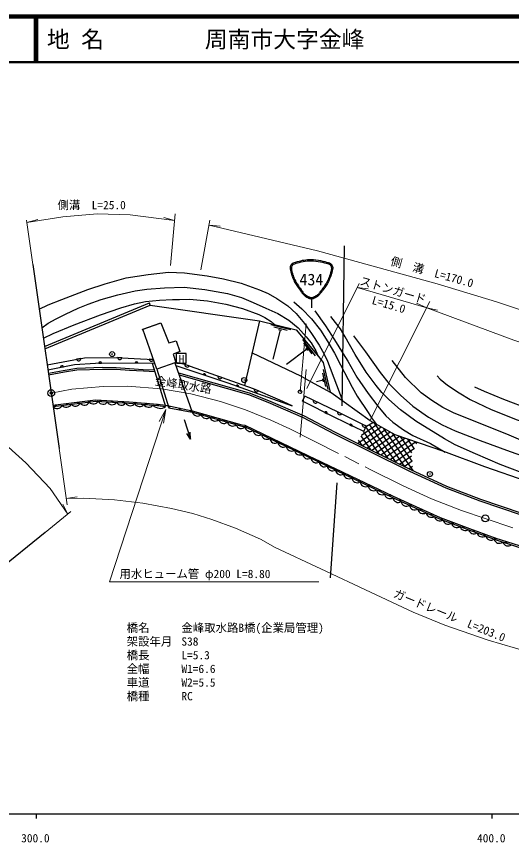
# Model space of a CAD drawing. Units: millimetres at full size, sheet at 1:1000; details may follow other scales. Extents: x 40000 to 680000, y 20000 to 380000.
# Drawn here: x 363711 to 472272, y 198715 to 380000 of the extents above; entities that cross this region are included whole.
import ezdxf
from ezdxf.enums import TextEntityAlignment as Align

# ---------------------------------------------------------------- set-up
doc = ezdxf.new("R2010")
doc.units = ezdxf.units.MM
doc.header["$LTSCALE"] = 1000
doc.header["$PDMODE"] = 32
doc.header["$PDSIZE"] = 500
doc.linetypes.add('CHAIN', pattern=[18.5, 12, -1.5, 3.5, -1.5])
for name, color, linetype, lineweight in [('M-BGD', 7, 'Continuous', 25), ('M-BGD-EXST', 7, 'Continuous', 25), ('M-BMK', 2, 'CHAIN', 13), ('M-BMK-OTRS', 5, 'Continuous', 25), ('M-BMK-ROW', 30, 'Continuous', 25), ('M-BMK-SRVR', 3, 'Continuous', 25), ('M-STR-HTXT', 7, 'Continuous', 13), ('M-STR-STRC', 7, 'Continuous', 25), ('M-TTL', 2, 'Continuous', 140), ('M-TTL-BAND', 7, 'Continuous', 25), ('M-TTL-LINE', 7, 'Continuous', 50)]:
    doc.layers.add(name, color=color, linetype=linetype, lineweight=lineweight)
for name, color, linetype in [('M-BMK-HTXT', 7, 'Continuous'), ('M-OTRS', 6, 'Continuous'), ('M-TTL-TXT', 7, 'Continuous')]:
    doc.layers.add(name, color=color, linetype=linetype)
doc.styles.add('ＭＳ ゴシック', font='')
doc.styles.get('ＭＳ ゴシック').set_extended_font_data('MS Gothic')

# ---------------------------------------------------------------- blocks, each defined once
blk = doc.blocks.new('open_arrow')
at = {"color": 0, "linetype": 'Continuous', "lineweight": -2}
blk.add_lwpolyline([(7.5, 1.25), (0, 0), (7.5, -1.25)], dxfattribs=at)

msp = doc.modelspace()

# ---------------------------------------------------------------- hatches: boundary and pattern name
at = {"layer": 'M-BGD'}
h = msp.add_hatch(dxfattribs=at)
h.set_pattern_fill('USER', color=256, style=0, pattern_type=2)
h.set_pattern_definition([(35, (-0, -0), (-573.5764, 819.152), []), (125, (-0, -0), (-819.152, -573.5764), [])])
h.paths.add_polyline_path([(446765, 288221), (441878, 290906), (440414, 290044), (439862, 288894), (438296, 286409), (441354, 284881), (450110, 280543), (450725, 280262), (450285, 283946), (451648, 286523)])

# ---------------------------------------------------------------- linework, layer by layer
for p, q in [((369870, 307552), (392852, 317127)), ((369942, 307041), (393044, 316666)), ((393044, 316666), (392852, 317127)), ((393044, 316666), (416994, 313243)), ((391280, 311330), (395244, 312728)), ((391423, 311380), (395387, 312778)), ((416994, 313243), (413732, 298995)), ((423849, 311198), (419487, 312302)), ((423048, 311091), (420140, 311827)), ((421521, 311168), (419913, 304818)), ((421860, 311083), (421181, 311254)), ((429251, 305546), (426540, 309138)), ((428560, 305964), (426753, 308359)), ((427417, 306981), (422937, 303599)), ((427628, 306701), (427206, 307260)), ((377823, 304958), (376850, 304769)), ((386839, 305096), (385850, 305149)), ((393767, 304726), (392778, 304779)), ((429882, 305487), (429917, 305414)), ((373379, 303018), (373993, 303139)), ((381748, 303931), (382374, 303934)), ((389724, 303976), (390350, 303979)), ((393466, 303908), (396418, 294394)), ((398448, 304023), (402268, 293159)), ((401587, 303296), (400653, 303627)), ((394511, 302614), (397152, 294080)), ((404635, 301404), (405228, 301205)), ((408779, 300749), (407845, 301080)), ((431587, 298783), (430892, 301701)), ((432052, 298123), (431010, 302500)), ((430947, 300172), (429488, 299825)), ((431028, 299832), (430866, 300513)), ((411869, 298948), (412459, 298739)), ((416752, 297849), (415840, 298237)), ((426406, 295585), (426924, 296669)), ((429679, 295354), (428785, 295781)), ((397152, 294080), (402268, 293159)), ((431282, 293107), (431840, 292823)), ((435025, 292802), (434131, 293229)), ((400464, 291536), (401863, 287259)), ((436765, 290396), (437322, 290113)), ((440441, 290089), (439546, 290516)), ((439862, 288894), (440429, 290074)), ((440449, 290064), (441878, 290906)), ((401863, 287259), (401044, 288515)), ((401863, 287259), (401782, 288757))]:
    msp.add_line(p, q, dxfattribs=at)
for points in [[(368701, 315781), (370624, 316701), (373629, 317870), (376532, 318994), (379373, 320069), (383129, 321310), (387728, 322676), (392615, 323354), (397039, 323892), (400547, 323751), (405557, 323050), (409073, 322440), (412954, 321459), (416976, 319986), (418870, 319215), (420824, 318082), (423254, 316486), (425038, 314832), (426871, 312611), (428421, 310464), (430067, 307866), (431172, 305889), (431888, 304364), (435317, 295536)], [(369281, 311696), (370646, 312667), (372399, 313676), (374429, 314696), (377207, 315973), (379441, 316861), (382263, 317857), (385944, 318929), (389703, 319782), (392300, 320139), (396191, 320475), (400515, 320571), (405015, 320091), (409988, 319203), (413073, 318311), (415595, 317207), (418381, 316006), (421023, 314806), (423426, 313390), (425473, 311680), (427251, 309712), (428332, 308343), (429340, 306615), (429882, 305487)], [(369607, 309398), (371738, 310396), (376369, 312349), (382133, 314540), (386555, 316046), (389568, 316969), (391998, 317454), (395060, 317770), (397927, 317892), (399462, 317913), (401678, 317938), (405612, 317603), (409604, 316868), (413277, 315914), (416835, 314590), (418162, 313973), (419543, 313070), (420312, 312403)], [(424535, 317372), (426279, 315843), (428428, 313639), (430388, 311172), (432019, 308608), (433450, 306083), (434744, 303553), (437337, 298617), (438421, 296675), (440815, 293063), (441603, 291899), (442691, 290460)], [(429124, 315380), (431513, 312117), (433447, 309033), (435332, 305976), (436346, 304319), (438366, 300867), (440846, 297230), (442934, 294449), (444707, 292367), (446273, 291000), (448577, 289295), (450616, 288076), (454493, 286305), (457732, 284401)], [(476771, 279021), (469801, 281669), (464351, 283990), (459943, 286003), (457585, 287307), (451329, 291217), (447955, 293660), (445340, 295944), (443829, 297465), (442599, 298996), (440401, 301946), (438000, 305849), (435792, 309699), (434738, 311416), (433703, 312840), (432662, 314153)], [(395387, 312778), (397123, 308347), (398707, 308813), (399545, 306485), (398096, 305916), (398647, 304094), (394504, 302633), (391423, 311380)], [(416994, 313243), (425019, 311211), (429917, 305414), (430950, 304046), (432502, 297529)], [(437625, 309892), (440269, 306385), (443449, 301878), (445479, 299368), (447904, 296905), (450655, 294476), (454090, 292073), (457100, 290377), (459916, 289078), (465392, 286958), (471986, 284529), (478246, 282304)], [(370442, 303522), (378597, 305108), (385641, 305160), (389482, 304954), (393767, 304726)], [(547672, 274736), (545226, 273557), (540976, 271788), (535962, 270159), (531964, 269175), (529226, 268683), (527134, 268376), (525989, 268375), (513355, 268485), (505599, 268948), (502079, 269442), (499392, 269936), (493612, 272529), (475738, 277941), (466420, 281194), (457455, 284503), (446765, 288221), (441263, 291244), (432722, 297410), (428281, 299819), (426182, 300965), (415292, 306153)], [(370591, 302468), (376441, 303622), (381035, 303927), (390020, 303977), (394059, 303895)], [(370693, 301748), (373947, 302324), (376919, 302808), (382541, 303071), (385557, 302990), (388476, 302770), (391488, 302512), (393926, 302426)], [(398666, 303404), (410079, 299580), (417823, 296844), (424159, 294551), (421499, 295828), (415685, 298303), (400653, 303627), (398647, 304094)], [(476492, 286043), (471732, 288093), (466103, 290377), (459701, 292920), (457193, 294154), (454792, 295713), (452494, 297415), (449027, 300750), (446081, 304497)], [(370749, 301354), (374266, 301981), (376956, 302429), (382548, 302571), (385568, 302571), (388470, 302406), (391584, 302240), (394027, 302100)], [(399234, 301787), (414729, 297433), (419001, 295743), (426775, 292344), (433442, 288835), (441354, 284881), (450110, 280543), (458055, 276909), (465459, 274090), (474509, 271003)], [(399396, 301326), (414601, 297054), (418847, 295374), (426601, 291983), (433259, 288479), (441176, 284523), (449938, 280182), (457901, 276540), (465324, 273714), (474390, 270621)], [(455983, 301113), (456629, 300405), (458255, 299093), (460776, 297385), (463214, 295969), (467839, 293720), (473493, 291508), (479598, 289322), (486877, 286858), (492232, 285213), (494678, 284543), (498074, 284043), (501408, 283668), (502783, 283543), (507164, 283647), (511728, 283981), (516903, 284565), (523987, 285502), (527121, 285940), (532017, 287127), (535497, 288085), (539091, 289360), (541716, 290630), (542609, 291230)], [(514114, 287293), (507398, 287120), (501093, 287204), (497199, 287585), (491650, 288685), (484413, 290842), (476408, 293724), (470568, 295965), (466355, 297671), (464252, 298627)], [(371693, 294704), (381061, 295842), (388381, 295437), (394646, 294920), (396468, 294690), (402205, 293489), (413146, 290360), (413779, 290316), (427608, 283679), (446321, 274747), (452892, 271757), (456625, 270056), (463046, 267638), (468824, 265540), (473961, 263898)], [(371730, 294406), (381071, 295541), (388360, 295138), (394615, 294622), (396418, 294394)], [(439862, 288894), (433508, 291975), (426406, 295585)], [(440429, 290074), (434131, 293229), (426924, 296669)], [(402268, 293159), (413094, 290063), (413701, 290021), (427497, 283445), (446142, 274399), (452746, 271438), (456510, 269778), (462942, 267356), (468707, 265211), (473395, 263682), (476414, 262715), (480311, 261786), (484864, 260655), (489816, 259436), (495542, 258042), (497674, 257510), (513550, 255502), (530068, 254772), (536822, 253259), (559447, 261138), (564743, 268729)]]:
    msp.add_lwpolyline(points, dxfattribs=at)
for centre, radius in [((384685, 305895), 550), ((384685, 305895), 50), ((413672, 300210), 550), ((413672, 300210), 50), ((379717, 295528), 150), ((382205, 295629), 150), ((384701, 295491), 150), ((387198, 295353), 150), ((372272, 294623), 150), ((374753, 294925), 150), ((377235, 295226), 150), ((389691, 295179), 150), ((392183, 294973), 150), ((394674, 294765), 150), ((397145, 294395), 150), ((399592, 293883), 150), ((402039, 293371), 150), ((404445, 292693), 150), ((406848, 292005), 150), ((409252, 291318), 150), ((411656, 290631), 150), ((414061, 290015), 150), ((416314, 288933), 150), ((418568, 287851), 150), ((420822, 286769), 150), ((423076, 285687), 150), ((425330, 284606), 150), ((427583, 283524), 150), ((429840, 282447), 150), ((432096, 281370), 150), ((434352, 280294), 150), ((436608, 279217), 150), ((454380, 279577), 550), ((454380, 279577), 50), ((438865, 278140), 150), ((441121, 277063), 150), ((443377, 275986), 150), ((445633, 274910), 150), ((447903, 273863), 150), ((450179, 272827), 150), ((452454, 271791), 150), ((454729, 270755), 150), ((457016, 269748), 150), ((459356, 268867), 150), ((461696, 267986), 150), ((464040, 267117), 150), ((466390, 266264), 150), ((468740, 265411), 150), ((471121, 264648), 150)]:
    msp.add_circle(centre, radius, dxfattribs=at)
for centre, radius, start, end in [((377318, 304959), 505, 202.17654, 359.83473), ((386350, 305220), 505, 188.09917, 345.75736), ((393277, 304850), 505, 188.09917, 345.75736), ((373697, 303025), 318, 21.05171, 181.26944), ((382062, 303878), 318, 10.21467, 170.4324), ((390038, 303923), 318, 10.21467, 170.4324), ((401153, 303554), 505, 171.66957, 329.32776), ((404914, 301253), 318, 351.37153, 151.58926), ((408345, 301007), 505, 171.66957, 329.32776), ((412146, 298792), 318, 350.43025, 150.64799), ((416335, 298133), 505, 168.10727, 325.76546), ((380584, 296147), 1198, 220.33496, 333.52389), ((382695, 296112), 1198, 210.23789, 323.42681), ((429274, 295656), 505, 165.65452, 323.31271), ((372643, 295181), 1198, 220.33496, 333.52389), ((374628, 295423), 1198, 220.33496, 333.52389), ((376614, 295664), 1198, 220.33496, 333.52389), ((378599, 295905), 1198, 220.33496, 333.52389), ((384692, 296001), 1198, 210.23789, 323.42681), ((386689, 295891), 1198, 210.23789, 323.42681), ((388686, 295780), 1198, 210.23789, 323.42681), ((390696, 295607), 1198, 208.68786, 321.87678), ((392689, 295442), 1198, 208.68786, 321.87678), ((395193, 296064), 2071, 221.07084, 306.27788), ((403410, 293518), 1198, 197.44795, 310.63688), ((405333, 292969), 1198, 197.44795, 310.63688), ((407256, 292419), 1198, 197.44795, 310.63688), ((431537, 292916), 318, 342.94814, 143.16588), ((434620, 293104), 505, 165.65452, 323.31271), ((409179, 291869), 1198, 197.44795, 310.63688), ((411102, 291319), 1198, 197.44795, 310.63688), ((412972, 290715), 1132, 195.62892, 318.47202), ((437019, 290206), 318, 342.94814, 143.16588), ((440036, 290391), 505, 165.65452, 323.31271), ((415006, 290130), 1198, 187.92065, 301.10958), ((416811, 289269), 1198, 187.92065, 301.10958), ((418617, 288409), 1198, 187.92065, 301.10958), ((420422, 287548), 1198, 187.92065, 301.10958), ((422227, 286687), 1198, 187.92065, 301.10958), ((424033, 285827), 1198, 187.92065, 301.10958), ((425838, 284966), 1198, 187.92065, 301.10958), ((427644, 284106), 1198, 187.92065, 301.10958), ((429448, 283232), 1198, 187.52485, 300.71378), ((431247, 282359), 1198, 187.52485, 300.71378), ((433046, 281486), 1198, 187.52485, 300.71378), ((434846, 280613), 1198, 187.52485, 300.71378), ((436645, 279740), 1198, 187.52485, 300.71378), ((438445, 278867), 1198, 187.52485, 300.71378), ((440244, 277994), 1198, 187.52485, 300.71378), ((442043, 277121), 1198, 187.52485, 300.71378), ((443843, 276248), 1198, 187.52485, 300.71378), ((445642, 275375), 1198, 187.52485, 300.71378), ((447438, 274541), 1198, 189.25408, 302.44301), ((449263, 273723), 1198, 189.25408, 302.44301), ((451088, 272904), 1198, 189.25408, 302.44301), ((452913, 272086), 1198, 189.25408, 302.44301), ((454739, 271280), 1198, 189.60882, 302.79775), ((456546, 270455), 1173, 188.94051, 305.91313), ((458402, 269771), 1198, 192.77182, 305.96074), ((460274, 269066), 1198, 192.77182, 305.96074), ((462145, 268361), 1198, 192.77182, 305.96074), ((464017, 267656), 1198, 192.77182, 305.96074), ((465890, 266963), 1198, 192.99241, 306.18134), ((467765, 266265), 1198, 192.99241, 306.18134), ((469639, 265568), 1198, 192.99241, 306.18134), ((471525, 264986), 1198, 195.34601, 308.53493)]:
    msp.add_arc(centre, radius, start, end, dxfattribs=at)
at = {"layer": 'M-BGD-EXST'}
for p, q in [((400928, 306042), (398828, 306042)), ((398828, 303942), (398828, 306042)), ((400928, 303942), (400928, 306042)), ((398828, 303942), (400928, 303942))]:
    msp.add_line(p, q, dxfattribs=at)
at = {"layer": 'M-BMK'}
msp.add_lwpolyline([(371318, 297346), (375853, 298214), (382736, 298805), (387991, 298879), (395522, 298264), (401931, 297178), (408451, 295530), (413965, 293704), (419510, 291442), (423661, 289530), (441299, 280599), (448484, 276974), (454764, 274128), (461284, 271549), (466530, 269857), (472600, 267749)], dxfattribs=at)
at = {"layer": 'M-BMK-OTRS'}
for p, q in [((367308, 325596), (373041, 285211)), ((369981, 266751), (338335, 241015))]:
    msp.add_line(p, q, dxfattribs=at)
at = {"layer": 'M-BMK-ROW'}
for p, q in [((435140, 294557), (435639, 329675)), ((433994, 277644), (432534, 256790))]:
    msp.add_line(p, q, dxfattribs=at)
at = {"layer": 'M-BMK-SRVR'}
for centre in [(371318, 297346), (371318, 297346), (466530, 269857), (466530, 269857)]:
    msp.add_circle(centre, 750, dxfattribs=at)
at = {"layer": 'M-OTRS'}
msp.add_point((371318, 297346), dxfattribs=at)
at = {"layer": 'M-STR-HTXT'}
for p, q in [((366007, 334759), (368352, 335485)), ((398393, 335235), (396022, 335873)), ((397472, 325337), (398528, 336690)), ((365929, 335313), (367308, 325596)), ((406126, 335282), (404165, 324401)), ((405935, 334220), (408379, 333991)), ((427412, 298365), (438864, 321429)), ((438432, 320558), (440860, 320199)), ((441233, 291266), (454356, 317419)), ((453677, 316066), (451442, 317081)), ((453677, 316066), (456075, 315538)), ((425888, 297641), (427264, 312542)), ((425888, 287641), (427264, 302542)), ((373041, 285211), (374802, 272804)), ((374605, 274192), (377025, 274605)), ((374946, 270789), (373836, 272979)), ((375657, 271367), (369981, 266751))]:
    msp.add_line(p, q, dxfattribs=at)
for points in [[(366007, 334759), (373843, 336028), (381418, 336670), (388601, 336447), (398393, 335235)], [(405935, 334220), (429720, 328566), (455955, 321297), (468978, 317356), (483449, 312535), (490592, 310077), (495293, 308675), (501737, 307129), (507604, 305939), (512600, 305155), (516695, 304778), (521644, 304488), (526524, 304633), (529077, 304986)], [(438432, 320558), (453677, 316066), (472794, 308955), (479621, 306635), (490134, 303838), (500666, 301458), (507005, 300225), (512008, 299711), (517902, 299232), (524321, 298855), (530934, 299266), (534262, 299716)], [(295160, 317690), (300315, 316238), (313946, 311816), (326357, 306868), (336202, 302247), (346799, 296461), (353081, 292462), (358050, 288892), (365772, 282054), (371054, 276375), (374946, 270789)], [(396429, 293777), (384094, 255937), (430022, 255937)], [(374605, 274192), (378419, 274304), (385219, 273910), (391427, 273221), (397700, 272006), (402398, 270955), (406583, 269574), (411707, 267670), (417225, 265273), (420421, 263493), (430435, 258756), (441316, 253680), (450699, 249278), (457650, 246433), (467190, 243100), (476162, 240476)]]:
    msp.add_lwpolyline(points, dxfattribs=at)
at = {"layer": 'M-STR-STRC'}
msp.add_line((428393, 318058), (428393, 316058), dxfattribs=at)
for points in [[(424393, 325915), (424875, 326064), (425309, 326196), (425706, 326311), (426077, 326409), (426434, 326490), (426788, 326555), (427149, 326604), (427530, 326639), (427941, 326658), (428393, 326663), (428885, 326642), (429396, 326590), (429913, 326512), (430419, 326418), (430900, 326314), (431340, 326208), (431724, 326107), (432038, 326020), (432266, 325953), (432393, 325915)], [(424490, 325676), (424737, 325752), (425030, 325840), (425365, 325936), (425736, 326033), (426136, 326128), (426562, 326217), (427005, 326294), (427462, 326355), (427927, 326394), (428393, 326409), (428872, 326390), (429371, 326340), (429874, 326266), (430367, 326174), (430836, 326073), (431265, 325970), (431640, 325872), (431946, 325787), (432169, 325721), (432295, 325683)], [(424393, 325915), (424326, 325871), (424265, 325828), (424209, 325786), (424158, 325742), (424111, 325696), (424066, 325648), (424023, 325597), (423980, 325541), (423937, 325481), (423893, 325415), (423811, 325269), (423757, 325126), (423726, 324983), (423716, 324841), (423722, 324697), (423742, 324550), (423773, 324400), (423810, 324245), (423852, 324083), (423893, 323915)], [(424486, 325680), (424466, 325662), (424440, 325639), (424409, 325610), (424374, 325576), (424335, 325539), (424296, 325498), (424255, 325454), (424216, 325408), (424178, 325360), (424143, 325311), (424071, 325175), (424026, 325027), (424003, 324872), (423998, 324715), (424008, 324559), (424028, 324412), (424054, 324276), (424083, 324158), (424109, 324063), (424130, 323994)], [(432297, 325683), (432317, 325665), (432343, 325641), (432375, 325612), (432411, 325578), (432449, 325541), (432489, 325499), (432530, 325455), (432570, 325408), (432608, 325360), (432643, 325311), (432715, 325175), (432760, 325027), (432783, 324872), (432788, 324714), (432778, 324558), (432758, 324411), (432731, 324275), (432703, 324157), (432676, 324061), (432655, 323992)], [(432393, 325915), (432460, 325871), (432521, 325828), (432577, 325786), (432628, 325742), (432675, 325696), (432720, 325648), (432763, 325597), (432806, 325541), (432849, 325481), (432893, 325415), (432975, 325269), (433029, 325126), (433060, 324983), (433070, 324841), (433064, 324697), (433043, 324550), (433013, 324400), (432975, 324245), (432934, 324083), (432893, 323915)], [(423893, 323915), (423944, 323718), (423992, 323545), (424036, 323391), (424080, 323250), (424123, 323117), (424168, 322989), (424216, 322859), (424269, 322723), (424327, 322577), (424393, 322415), (424519, 322118), (424640, 321854), (424762, 321616), (424887, 321393), (425018, 321178), (425159, 320962), (425314, 320736), (425485, 320492), (425677, 320221), (425893, 319915)], [(424130, 323994), (424181, 323801), (424227, 323631), (424271, 323479), (424314, 323340), (424357, 323210), (424401, 323084), (424448, 322956), (424500, 322823), (424557, 322679), (424621, 322520), (424746, 322226), (424866, 321965), (424987, 321728), (425110, 321508), (425240, 321295), (425380, 321081), (425534, 320857), (425704, 320615), (425894, 320347), (426107, 320043)], [(432656, 323994), (432605, 323801), (432559, 323631), (432515, 323479), (432472, 323340), (432429, 323210), (432385, 323084), (432338, 322956), (432286, 322823), (432229, 322679), (432164, 322520), (432040, 322226), (431919, 321965), (431799, 321728), (431676, 321508), (431546, 321295), (431406, 321081), (431252, 320857), (431082, 320615), (430892, 320347), (430679, 320043)], [(432893, 323915), (432841, 323718), (432794, 323545), (432749, 323391), (432706, 323250), (432663, 323117), (432618, 322989), (432569, 322859), (432517, 322723), (432459, 322577), (432393, 322415), (432267, 322118), (432145, 321854), (432024, 321616), (431899, 321393), (431768, 321178), (431627, 320962), (431472, 320736), (431300, 320492), (431109, 320221), (430893, 319915)], [(425893, 319915), (426048, 319706), (426189, 319515), (426319, 319340), (426445, 319180), (426571, 319031), (426703, 318894), (426846, 318765), (427005, 318643), (427186, 318527), (427393, 318415), (427500, 318360), (427599, 318306), (427694, 318256), (427786, 318209), (427876, 318167), (427969, 318130), (428064, 318100), (428165, 318078), (428274, 318063), (428393, 318058), (428512, 318063), (428621, 318078), (428722, 318100), (428817, 318130), (428909, 318167), (429000, 318209), (429092, 318256), (429186, 318306), (429286, 318360), (429393, 318415), (429600, 318527), (429781, 318643), (429940, 318765), (430083, 318894), (430215, 319031), (430341, 319180), (430467, 319340), (430597, 319515), (430737, 319706), (430893, 319915)], [(426070, 320091), (426221, 319888), (426357, 319702), (426484, 319531), (426606, 319374), (426728, 319229), (426857, 319094), (426996, 318969), (427151, 318851), (427327, 318739), (427530, 318631), (427623, 318585), (427709, 318539), (427791, 318496), (427870, 318455), (427948, 318419), (428027, 318387), (428109, 318361), (428197, 318341), (428290, 318328), (428393, 318324), (428495, 318328), (428589, 318341), (428676, 318361), (428759, 318387), (428838, 318419), (428916, 318455), (428995, 318496), (429077, 318539), (429163, 318585), (429256, 318631), (429459, 318739), (429635, 318851), (429790, 318969), (429929, 319094), (430057, 319229), (430180, 319374), (430302, 319531), (430428, 319702), (430565, 319888), (430716, 320091)]]:
    msp.add_lwpolyline(points, dxfattribs=at)
msp.add_circle((425888, 297641), 400, dxfattribs=at)
at = {"layer": 'M-TTL'}
msp.add_line((680000, 380000), (40000, 380000), dxfattribs=at)
at = {"layer": 'M-TTL-BAND'}
for p, q in [((40000, 205000), (579000, 205000)), ((368000, 205000), (368000, 204000)), ((468000, 205000), (468000, 204000))]:
    msp.add_line(p, q, dxfattribs=at)
at = {"layer": 'M-TTL-LINE'}
for p, q in [((367750, 380000), (367750, 370000)), ((368250, 380000), (368250, 370000)), ((40000, 370000), (680000, 370000))]:
    msp.add_line(p, q, dxfattribs=at)

# ---------------------------------------------------------------- block references
at = {"layer": 'M-STR-HTXT', "xscale": 400, "yscale": 400, "rotation": 251.9}
msp.add_blockref('open_arrow', (396429, 293777), dxfattribs=at)

# ---------------------------------------------------------------- texts
at = {"layer": 'M-BGD-EXST', "style": 'ＭＳ ゴシック'}
msp.add_text('H', height=1833, dxfattribs=at).set_placement((399281, 303321), align=Align.BOTTOM_LEFT)
at = {"layer": 'M-BMK-HTXT', "style": 'ＭＳ ゴシック'}
msp.add_text('金峰取水路', height=1833, rotation=351.376, dxfattribs=at).set_placement((393881, 298620), align=Align.BOTTOM_LEFT)
at = {"layer": 'M-STR-HTXT', "style": 'ＭＳ ゴシック'}
msp.add_text('側溝  L=25.0', height=1833, dxfattribs=at).set_placement((380191, 337153), align=Align.BOTTOM_CENTER)
for s, rotation, p in [('側  溝  L=170.0', 344.512, (454462, 322487)), ('ストンガード', 343.581, (445877, 318539)), ('L=15.0', 343.581, (444944, 315373)), ('ガードレール  L=203.0', 337.74, (458125, 247180))]:
    msp.add_text(s, height=1833, rotation=rotation, dxfattribs=at).set_placement(p, align=Align.BOTTOM_CENTER)
for s, p in [('用水ヒューム管 φ200 L=8.80', (386291, 256199)), ('橋名', (387872, 244364)), ('金峰取水路B橋(企業局管理)', (399872, 244364)), ('架設年月', (387872, 241364)), ('S38', (399872, 241364)), ('橋長', (387872, 238364)), ('L=5.3', (399872, 238364)), ('全幅', (387872, 235364)), ('W1=6.6', (399872, 235364)), ('車道', (387872, 232364)), ('W2=5.5', (399872, 232364)), ('橋種', (387872, 229364)), ('RC', (399872, 229364))]:
    msp.add_text(s, height=1833, dxfattribs=at).set_placement(p, align=Align.BOTTOM_LEFT)
at = {"layer": 'M-STR-STRC', "style": 'ＭＳ ゴシック'}
msp.add_text('434', height=2566, dxfattribs=at).set_placement((425768, 320227), align=Align.BOTTOM_LEFT)
at = {"layer": 'M-TTL-BAND', "style": 'ＭＳ ゴシック'}
for s, p in [('300.0', (367844, 198195)), ('400.0', (467844, 198195))]:
    msp.add_text(s, height=1833, dxfattribs=at).set_placement(p, align=Align.BOTTOM_CENTER)
at = {"layer": 'M-TTL-TXT', "style": 'ＭＳ ゴシック'}
for s, p in [('地 名', (370380, 375000)), ('周南市大字金峰', (405024, 375000))]:
    msp.add_text(s, height=3666, dxfattribs=at).set_placement(p, align=Align.MIDDLE_LEFT)

doc.saveas('drawing.dxf')
